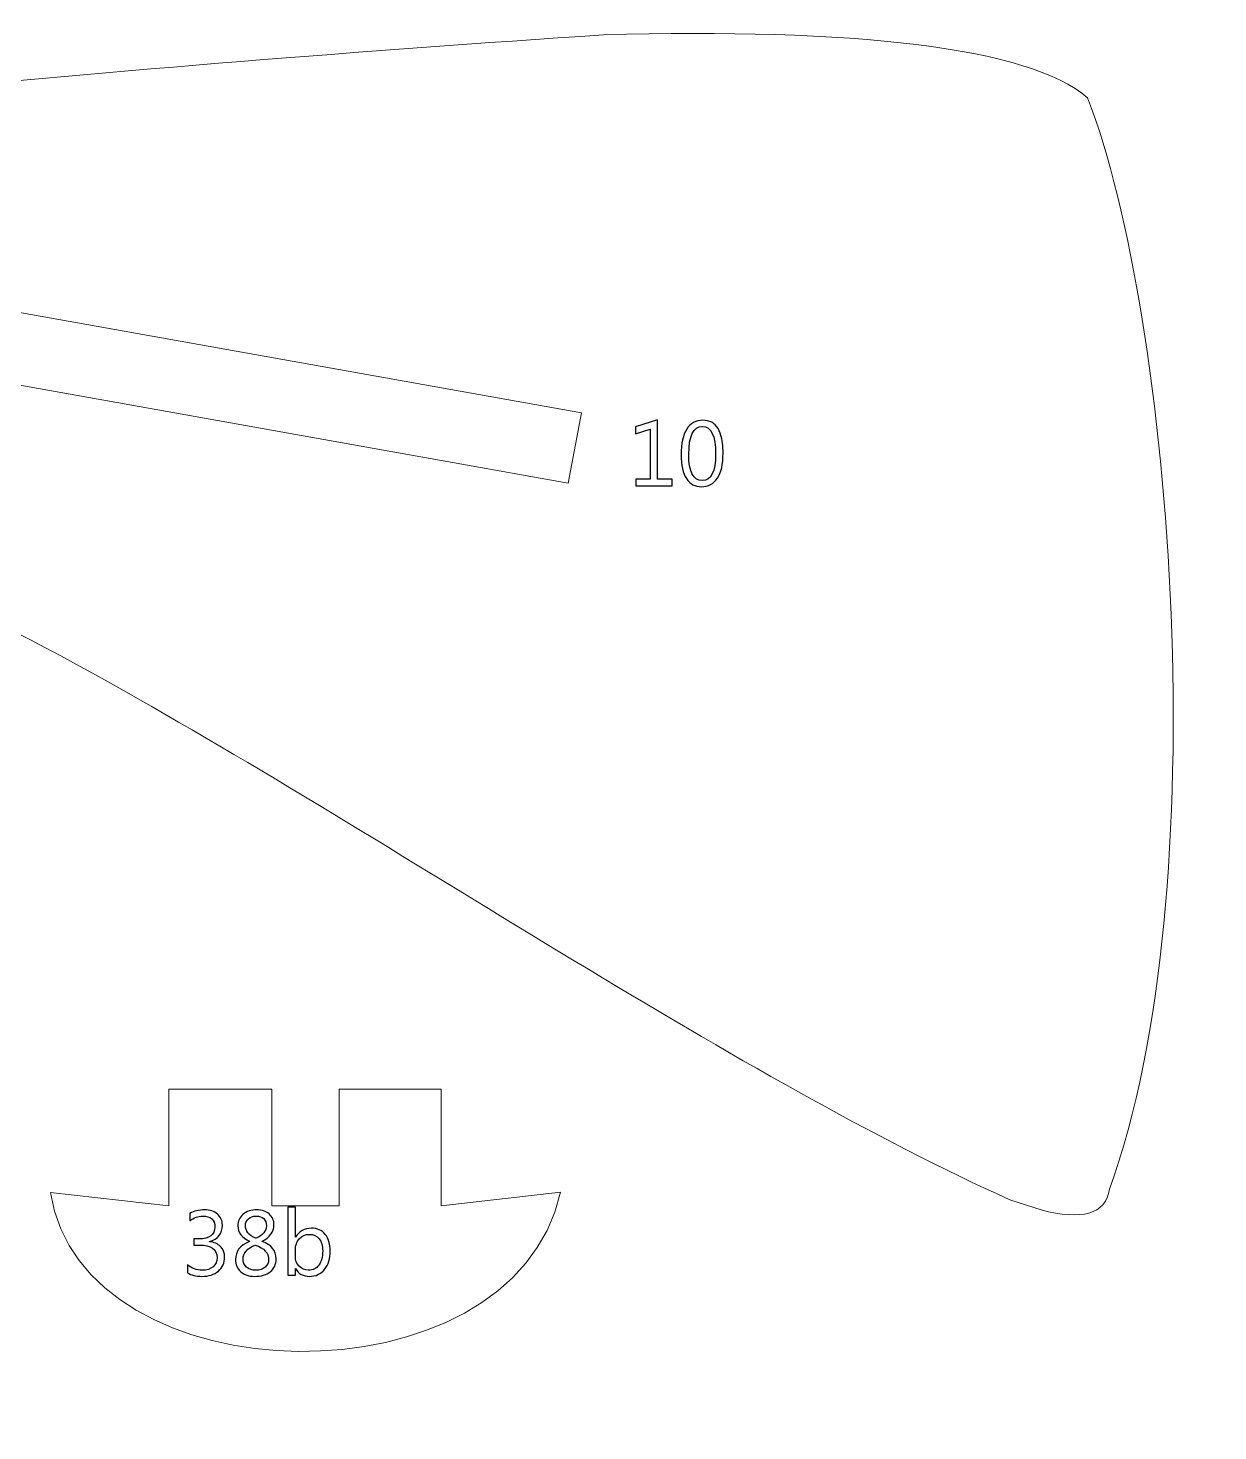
# Model space of a CAD drawing. Header units: centimetres. Extents: x -370 to 378, y -504 to 433.
# Drawn here: x 274 to 378.4, y 309.1 to 432.2 of the extents above; entities that cross this region are included whole.
import ezdxf

# ---------------------------------------------------------------- set-up
doc = ezdxf.new("R2010")
doc.units = ezdxf.units.CM
doc.header["$MEASUREMENT"] = 0
doc.layers.add('Camada 1', color=7, linetype='Continuous')
doc.layers.add('Camada 2', color=20, linetype='Continuous')

msp = doc.modelspace()

# ---------------------------------------------------------------- linework, layer by layer
at = {"layer": 'Camada 1', "lineweight": 9}
for points, knots in [([(366.99, 426.09), (361.81, 430.58), (346.19, 432.21), (324.47, 431.61), (324.47, 431.61), (281.87, 428.79), (239.95, 424.8), (198.89, 419.54), (198.89, 419.54), (188.78, 417.84), (183.09, 413.61), (183.67, 406.62), (183.67, 406.62), (184.46, 400.27), (191.67, 395.08), (199.01, 395.18), (199.01, 395.18), (227.79, 396.22), (252.51, 391.15), (282.39, 374.02), (282.39, 374.02), (307.67, 359.8), (336.56, 339.99), (360.15, 329.36), (360.15, 329.36), (360.15, 329.36), (362.92, 328.46), (362.92, 328.46), (362.92, 328.46), (366.46, 327.57), (368.53, 328.02), (368.91, 330.3), (368.91, 330.3), (378.43, 356.52), (374.45, 406.73), (366.99, 426.09)], [0, 0, 0, 0, 0.1, 0.1, 0.1, 0.1, 0.2, 0.2, 0.2, 0.2, 0.3, 0.3, 0.3, 0.3, 0.4, 0.4, 0.4, 0.4, 0.5, 0.5, 0.5, 0.5, 0.6, 0.6, 0.6, 0.6, 0.7, 0.7, 0.7, 0.7, 0.8, 0.8, 0.8, 0.8, 1, 1, 1, 1]), ([(322.54, 398.44), (322.54, 398.44), (321.38, 392.26), (321.38, 392.26), (321.38, 392.26), (321.38, 392.26), (250.11, 404.99), (250.11, 404.99), (250.11, 404.99), (250.11, 404.99), (251.22, 411.17), (251.22, 411.17), (251.22, 411.17), (251.22, 411.17), (322.54, 398.44), (322.54, 398.44)], [0, 0, 0, 0, 0.2, 0.2, 0.2, 0.2, 0.4, 0.4, 0.4, 0.4, 0.6, 0.6, 0.6, 0.6, 1, 1, 1, 1]), ([(216.72, 265.25), (216.72, 265.25), (230.12, 265.32), (230.12, 265.32), (230.12, 265.32), (230.12, 265.32), (230.1, 244.77), (230.1, 244.77), (230.1, 244.77), (230.1, 244.77), (236.36, 244.77), (236.36, 244.77), (236.36, 244.77), (236.36, 244.77), (236.37, 265.18), (236.37, 265.18), (236.37, 265.18), (236.37, 265.18), (256.21, 265.18), (256.21, 265.18), (256.21, 265.18), (256.21, 265.18), (256.21, 244.77), (256.21, 244.77), (256.21, 244.77), (256.21, 244.77), (262.44, 244.77), (262.44, 244.77), (262.44, 244.77), (262.44, 244.77), (262.45, 265.21), (262.45, 265.21), (262.45, 265.21), (262.45, 265.21), (282.35, 265.2), (282.35, 265.2), (282.35, 265.2), (282.35, 265.2), (282.3, 244.78), (282.3, 244.78), (282.3, 244.78), (282.3, 244.78), (288.63, 244.77), (288.63, 244.77), (288.63, 244.77), (288.63, 244.77), (288.65, 265.26), (288.65, 265.26), (288.65, 265.26), (288.65, 265.26), (308.48, 265.28), (308.48, 265.28), (308.48, 265.28), (308.48, 265.28), (308.48, 244.77), (308.48, 244.77), (308.48, 244.77), (308.48, 244.77), (314.69, 244.77), (314.69, 244.77), (314.69, 244.77), (314.69, 244.77), (314.79, 265.25), (314.79, 265.25), (314.79, 265.25), (314.79, 265.25), (334.83, 265.21), (334.83, 265.21), (334.83, 265.21), (334.83, 265.21), (334.89, 244.77), (334.89, 244.77), (334.89, 244.77), (334.89, 244.77), (341.06, 244.77), (341.06, 244.77), (341.06, 244.77), (341.06, 244.77), (341.09, 265.21), (341.09, 265.21), (341.09, 265.21), (341.09, 265.21), (366.92, 265.22), (366.92, 265.22), (366.92, 265.22), (366.92, 265.22), (366.97, 256.87), (366.97, 256.87), (366.97, 256.87), (366.97, 256.87), (360.75, 256.87), (360.75, 256.87), (360.75, 256.87), (360.75, 256.87), (360.75, 232.29), (360.75, 232.29), (360.75, 232.29), (360.75, 232.29), (366.96, 232.3), (366.96, 232.3), (366.96, 232.3), (366.96, 232.3), (366.96, 224.01), (366.96, 224.01), (366.96, 224.01), (366.96, 224.01), (210.2, 224.01), (210.2, 224.01), (210.2, 224.01), (210.2, 224.01), (210.19, 236.57), (210.19, 236.57), (210.19, 236.57), (210.19, 236.57), (189.14, 236.57), (189.14, 236.57), (189.14, 236.57), (185.92, 236.5), (184.44, 233.06), (184.41, 226.83), (184.41, 226.83), (184.67, 216.63), (178.68, 212.36), (173.82, 212.9), (173.82, 212.9), (173.82, 212.9), (176.7, 236.15), (176.7, 236.15), (176.7, 236.15), (176.7, 236.15), (170.54, 236.79), (170.54, 236.79), (170.54, 236.79), (170.54, 236.79), (168.49, 221.6), (168.49, 221.6), (168.49, 221.6), (168.49, 221.6), (4.29, 221.42), (4.29, 221.42), (4.29, 221.42), (4.29, 221.42), (4.29, 209.38), (4.29, 209.38), (4.29, 209.38), (4.29, 209.38), (-1.97, 209.37), (-1.97, 209.37), (-1.97, 209.37), (-1.97, 209.37), (-2.24, 168.07), (-2.24, 168.07), (-2.24, 168.07), (-2.24, 168.07), (-66.59, 160.86), (-66.59, 160.86), (-66.59, 160.86), (-66.59, 160.86), (-120.1, 160.89), (-120.1, 160.89), (-120.1, 160.89), (-122.91, 159.85), (-124.08, 157.5), (-123.29, 153.57), (-123.29, 153.57), (-123.29, 153.57), (-121.42, 147.7), (-121.42, 147.7), (-121.42, 147.7), (-119.66, 142.22), (-119.16, 139.07), (-123.56, 137.25), (-123.56, 137.25), (-123.56, 137.25), (-131.46, 134.3), (-131.46, 134.3), (-131.46, 134.3), (-142.33, 129.37), (-143.93, 118.84), (-139.19, 104.49), (-139.19, 104.49), (-136.72, 96.59), (-139.7, 91.08), (-144.31, 92.77), (-144.31, 92.77), (-144.31, 92.77), (-196.02, 110.18), (-196.02, 110.18), (-196.02, 110.18), (-194.83, 114.68), (-193.39, 119.17), (-191.72, 123.67), (-191.72, 123.67), (-191.72, 123.67), (-176.99, 117.36), (-176.99, 117.36), (-176.99, 117.36), (-176.99, 117.36), (-174.94, 123.3), (-174.94, 123.3), (-174.94, 123.3), (-174.94, 123.3), (-189.72, 129.6), (-189.72, 129.6), (-189.72, 129.6), (-187.47, 134.47), (-185.1, 139.22), (-182.61, 143.84), (-182.61, 143.84), (-182.61, 143.84), (-167.89, 135.79), (-167.89, 135.79), (-167.89, 135.79), (-167.89, 135.79), (-164.64, 141.09), (-164.64, 141.09), (-164.64, 141.09), (-164.64, 141.09), (-179.18, 149.21), (-179.18, 149.21), (-179.18, 149.21), (-176.8, 153.4), (-174.32, 157.38), (-171.69, 161.08), (-171.69, 161.08), (-171.69, 161.08), (-158.22, 152.02), (-158.22, 152.02), (-158.22, 152.02), (-158.22, 152.02), (-154.85, 157.14), (-154.85, 157.14), (-154.85, 157.14), (-154.85, 157.14), (-168.14, 166.2), (-168.14, 166.2), (-168.14, 166.2), (-165.27, 169.95), (-162.56, 173.78), (-160.03, 177.69), (-160.03, 177.69), (-160.03, 177.69), (-146.12, 169.01), (-146.12, 169.01), (-146.12, 169.01), (-146.12, 169.01), (-143.44, 174.44), (-143.44, 174.44), (-143.44, 174.44), (-143.44, 174.44), (-157.04, 183.25), (-157.04, 183.25), (-157.04, 183.25), (-151.69, 195.77), (-155.4, 206.05), (-170.3, 212.16), (-170.3, 212.16), (-196.33, 218.03), (-225.84, 215.09), (-252.77, 201.8), (-252.77, 201.8), (-272.12, 191.19), (-291.08, 177.8), (-311.37, 166), (-311.37, 166), (-321.66, 159.34), (-331.85, 153.37), (-342.74, 148.57), (-342.74, 148.57), (-346.86, 147.22), (-349.73, 146.71), (-351.28, 147.57), (-351.28, 147.57), (-360.97, 156.27), (-365.92, 177.16), (-365.13, 212.75), (-365.13, 212.75), (-363.04, 242.96), (-358.03, 262.69), (-349.49, 269.76), (-349.49, 269.76), (-341.69, 272.71), (-312.34, 273.16), (-268.24, 269.82), (-268.24, 269.82), (-238.22, 267.47), (-208.36, 264.64), (-178.6, 261.52), (-178.6, 261.52), (-161.15, 259.51), (-146.66, 274.84), (-133.66, 298.46), (-133.66, 298.46), (-137.93, 299.19), (-140.95, 302.51), (-141.33, 309.22), (-141.33, 309.22), (-141.25, 317.16), (-137.79, 321.12), (-131.21, 321.7), (-131.21, 321.7), (-128.46, 321.72), (-125.72, 321.69), (-122.98, 321.38), (-122.98, 321.38), (-119.25, 320.93), (-117.52, 322.57), (-117.64, 327.13), (-117.64, 327.13), (-117.64, 327.13), (-117.58, 336.15), (-117.58, 336.15), (-117.58, 336.15), (-117.58, 336.15), (-110.78, 336.15), (-110.78, 336.15), (-110.78, 336.15), (-110.78, 336.15), (-110.77, 349.14), (-110.77, 349.14), (-110.77, 349.14), (-110.77, 349.14), (-99.34, 349.13), (-99.34, 349.13), (-99.34, 349.13), (-99.34, 349.13), (-88.15, 362.88), (-88.15, 362.88), (-88.15, 362.88), (-88.15, 362.88), (-34.12, 362.87), (-34.12, 362.87), (-34.12, 362.87), (-34.12, 362.87), (-34.11, 340.51), (-34.11, 340.51), (-34.11, 340.51), (-34.11, 340.51), (-27.6, 340.51), (-27.6, 340.51), (-27.6, 340.51), (-27.6, 340.51), (-27.69, 325.72), (-27.69, 325.72), (-27.69, 325.72), (-27.87, 322.53), (-30.05, 321.13), (-33.36, 320.6), (-33.36, 320.6), (-33.36, 320.6), (-44.15, 320.59), (-44.15, 320.59), (-44.15, 320.59), (-44.15, 320.59), (-44.15, 311.19), (-44.15, 311.19), (-44.15, 311.19), (-44.15, 311.19), (-32.85, 311.19), (-32.85, 311.19), (-32.85, 311.19), (-18.57, 310.63), (-10.26, 308.44), (-6.27, 303.59), (-6.27, 303.59), (-3.71, 300.56), (-2.15, 297.2), (-2.03, 293.35), (-2.03, 293.35), (-2.03, 293.35), (-1.9, 274.86), (-1.9, 274.86), (-1.9, 274.86), (-1.9, 274.86), (4.41, 274.86), (4.41, 274.86), (4.41, 274.86), (4.41, 274.86), (4.43, 260.31), (4.43, 260.31), (4.43, 260.31), (4.43, 260.31), (175.04, 260.3), (175.04, 260.3), (175.04, 260.3), (175.04, 260.3), (175.02, 268.36), (175.02, 268.36), (175.02, 268.36), (179.18, 281.41), (183.27, 295.03), (187.51, 307.5), (187.51, 307.5), (189.37, 313.03), (192.54, 316.08), (197.01, 315.93), (197.01, 315.93), (202.87, 315.37), (206.19, 311.72), (207.98, 306.1), (207.98, 306.1), (211.36, 293.08), (213.79, 278.85), (216.72, 265.25)], [0, 0, 0, 0, 0.009804, 0.009804, 0.009804, 0.009804, 0.019608, 0.019608, 0.019608, 0.019608, 0.029412, 0.029412, 0.029412, 0.029412, 0.039216, 0.039216, 0.039216, 0.039216, 0.04902, 0.04902, 0.04902, 0.04902, 0.058824, 0.058824, 0.058824, 0.058824, 0.068627, 0.068627, 0.068627, 0.068627, 0.078431, 0.078431, 0.078431, 0.078431, 0.088235, 0.088235, 0.088235, 0.088235, 0.098039, 0.098039, 0.098039, 0.098039, 0.107843, 0.107843, 0.107843, 0.107843, 0.117647, 0.117647, 0.117647, 0.117647, 0.127451, 0.127451, 0.127451, 0.127451, 0.137255, 0.137255, 0.137255, 0.137255, 0.147059, 0.147059, 0.147059, 0.147059, 0.156863, 0.156863, 0.156863, 0.156863, 0.166667, 0.166667, 0.166667, 0.166667, 0.176471, 0.176471, 0.176471, 0.176471, 0.186275, 0.186275, 0.186275, 0.186275, 0.196078, 0.196078, 0.196078, 0.196078, 0.205882, 0.205882, 0.205882, 0.205882, 0.215686, 0.215686, 0.215686, 0.215686, 0.22549, 0.22549, 0.22549, 0.22549, 0.235294, 0.235294, 0.235294, 0.235294, 0.245098, 0.245098, 0.245098, 0.245098, 0.254902, 0.254902, 0.254902, 0.254902, 0.264706, 0.264706, 0.264706, 0.264706, 0.27451, 0.27451, 0.27451, 0.27451, 0.284314, 0.284314, 0.284314, 0.284314, 0.294118, 0.294118, 0.294118, 0.294118, 0.303922, 0.303922, 0.303922, 0.303922, 0.313725, 0.313725, 0.313725, 0.313726, 0.323529, 0.323529, 0.323529, 0.323529, 0.333333, 0.333333, 0.333333, 0.333333, 0.343137, 0.343137, 0.343137, 0.343137, 0.352941, 0.352941, 0.352941, 0.352941, 0.362745, 0.362745, 0.362745, 0.362745, 0.372549, 0.372549, 0.372549, 0.372549, 0.382353, 0.382353, 0.382353, 0.382353, 0.392157, 0.392157, 0.392157, 0.392157, 0.401961, 0.401961, 0.401961, 0.401961, 0.411765, 0.411765, 0.411765, 0.411765, 0.421569, 0.421569, 0.421569, 0.421569, 0.431373, 0.431373, 0.431373, 0.431373, 0.441176, 0.441176, 0.441176, 0.441176, 0.45098, 0.45098, 0.45098, 0.45098, 0.460784, 0.460784, 0.460784, 0.460784, 0.470588, 0.470588, 0.470588, 0.470588, 0.480392, 0.480392, 0.480392, 0.480392, 0.490196, 0.490196, 0.490196, 0.490196, 0.5, 0.5, 0.5, 0.5, 0.509804, 0.509804, 0.509804, 0.509804, 0.519608, 0.519608, 0.519608, 0.519608, 0.529412, 0.529412, 0.529412, 0.529412, 0.539216, 0.539216, 0.539216, 0.539216, 0.54902, 0.54902, 0.54902, 0.54902, 0.558824, 0.558824, 0.558824, 0.558824, 0.568627, 0.568627, 0.568627, 0.568627, 0.578431, 0.578431, 0.578431, 0.578431, 0.588235, 0.588235, 0.588235, 0.588235, 0.598039, 0.598039, 0.598039, 0.598039, 0.607843, 0.607843, 0.607843, 0.607843, 0.617647, 0.617647, 0.617647, 0.617647, 0.627451, 0.627451, 0.627451, 0.627451, 0.637255, 0.637255, 0.637255, 0.637255, 0.647059, 0.647059, 0.647059, 0.647059, 0.656863, 0.656863, 0.656863, 0.656863, 0.666667, 0.666667, 0.666667, 0.666667, 0.676471, 0.676471, 0.676471, 0.676471, 0.686275, 0.686275, 0.686275, 0.686275, 0.696078, 0.696078, 0.696078, 0.696078, 0.705882, 0.705882, 0.705882, 0.705882, 0.715686, 0.715686, 0.715686, 0.715686, 0.72549, 0.72549, 0.72549, 0.72549, 0.735294, 0.735294, 0.735294, 0.735294, 0.745098, 0.745098, 0.745098, 0.745098, 0.754902, 0.754902, 0.754902, 0.754902, 0.764706, 0.764706, 0.764706, 0.764706, 0.77451, 0.77451, 0.77451, 0.77451, 0.784314, 0.784314, 0.784314, 0.784314, 0.794118, 0.794118, 0.794118, 0.794118, 0.803922, 0.803922, 0.803922, 0.803922, 0.813725, 0.813725, 0.813725, 0.813726, 0.823529, 0.823529, 0.823529, 0.823529, 0.833333, 0.833333, 0.833333, 0.833333, 0.843137, 0.843137, 0.843137, 0.843137, 0.852941, 0.852941, 0.852941, 0.852941, 0.862745, 0.862745, 0.862745, 0.862745, 0.872549, 0.872549, 0.872549, 0.872549, 0.882353, 0.882353, 0.882353, 0.882353, 0.892157, 0.892157, 0.892157, 0.892157, 0.901961, 0.901961, 0.901961, 0.901961, 0.911765, 0.911765, 0.911765, 0.911765, 0.921569, 0.921569, 0.921569, 0.921569, 0.931373, 0.931373, 0.931373, 0.931373, 0.941176, 0.941176, 0.941176, 0.941176, 0.95098, 0.95098, 0.95098, 0.95098, 0.960784, 0.960784, 0.960784, 0.960784, 0.970588, 0.970588, 0.970588, 0.970588, 0.980392, 0.980392, 0.980392, 0.980392, 1, 1, 1, 1]), ([(286.33, 339.05), (286.33, 339.05), (295.35, 339.05), (295.35, 339.05), (295.35, 339.05), (295.35, 339.05), (295.35, 328.82), (295.35, 328.82), (295.35, 328.82), (295.35, 328.82), (301.27, 328.82), (301.27, 328.82), (301.27, 328.82), (301.27, 328.82), (301.27, 339.05), (301.27, 339.05), (301.27, 339.05), (301.27, 339.05), (310.24, 339.05), (310.24, 339.05), (310.24, 339.05), (310.24, 339.05), (310.24, 328.82), (310.24, 328.82), (310.24, 328.82), (310.24, 328.82), (320.71, 330.01), (320.71, 330.01), (320.71, 330.01), (316.4, 310.91), (278.59, 311.89), (275.94, 329.99), (275.94, 329.99), (275.94, 329.99), (286.33, 328.82), (286.33, 328.82), (286.33, 328.82), (286.33, 328.82), (286.33, 339.05), (286.33, 339.05)], [0, 0, 0, 0, 0.090909, 0.090909, 0.090909, 0.090909, 0.181818, 0.181818, 0.181818, 0.181818, 0.272727, 0.272727, 0.272727, 0.272727, 0.363636, 0.363636, 0.363636, 0.363636, 0.454545, 0.454545, 0.454545, 0.454545, 0.545455, 0.545455, 0.545455, 0.545455, 0.636364, 0.636364, 0.636364, 0.636364, 0.727273, 0.727273, 0.727273, 0.727273, 0.818182, 0.818182, 0.818182, 0.818182, 1, 1, 1, 1])]:
    msp.add_open_spline(points, degree=3, knots=knots, dxfattribs=at)
at = {"layer": 'Camada 2'}
for points, knots in [([(330.51, 392.03), (330.51, 392.03), (327.31, 392.03), (327.31, 392.03), (327.31, 392.03), (327.31, 392.03), (327.31, 392.6), (327.31, 392.6), (327.31, 392.6), (327.31, 392.6), (328.59, 392.6), (328.59, 392.6), (328.59, 392.6), (328.59, 392.6), (328.59, 396.99), (328.59, 396.99), (328.59, 396.99), (328.59, 396.99), (327.28, 396.6), (327.28, 396.6), (327.28, 396.6), (327.28, 396.6), (327.28, 397.21), (327.28, 397.21), (327.28, 397.21), (327.28, 397.21), (329.23, 397.81), (329.23, 397.81), (329.23, 397.81), (329.23, 397.81), (329.23, 392.6), (329.23, 392.6), (329.23, 392.6), (329.23, 392.6), (330.51, 392.6), (330.51, 392.6), (330.51, 392.6), (330.51, 392.6), (330.51, 392.03), (330.51, 392.03)], [0, 0, 0, 0, 0.090909, 0.090909, 0.090909, 0.090909, 0.181818, 0.181818, 0.181818, 0.181818, 0.272727, 0.272727, 0.272727, 0.272727, 0.363636, 0.363636, 0.363636, 0.363636, 0.454545, 0.454545, 0.454545, 0.454545, 0.545455, 0.545455, 0.545455, 0.545455, 0.636364, 0.636364, 0.636364, 0.636364, 0.727273, 0.727273, 0.727273, 0.727273, 0.818182, 0.818182, 0.818182, 0.818182, 1, 1, 1, 1]), ([(333.08, 391.94), (332.52, 391.94), (332.09, 392.18), (331.77, 392.66), (331.77, 392.66), (331.46, 393.14), (331.3, 393.83), (331.3, 394.74), (331.3, 394.74), (331.3, 395.74), (331.47, 396.49), (331.79, 397.01), (331.79, 397.01), (332.12, 397.52), (332.59, 397.78), (333.21, 397.78), (333.21, 397.78), (334.39, 397.78), (334.98, 396.81), (334.98, 394.88), (334.98, 394.88), (334.98, 393.92), (334.82, 393.2), (334.48, 392.69), (334.48, 392.69), (334.15, 392.19), (333.68, 391.94), (333.08, 391.94)], [0, 0, 0, 0, 0.125, 0.125, 0.125, 0.125, 0.25, 0.25, 0.25, 0.25, 0.375, 0.375, 0.375, 0.375, 0.5, 0.5, 0.5, 0.5, 0.625, 0.625, 0.625, 0.625, 0.75, 0.75, 0.75, 0.75, 1, 1, 1, 1]), ([(333.17, 397.23), (332.37, 397.23), (331.97, 396.41), (331.97, 394.77), (331.97, 394.77), (331.97, 393.24), (332.36, 392.48), (333.15, 392.48), (333.15, 392.48), (333.93, 392.48), (334.32, 393.26), (334.32, 394.81), (334.32, 394.81), (334.32, 396.42), (333.94, 397.23), (333.17, 397.23)], [0, 0, 0, 0, 0.2, 0.2, 0.2, 0.2, 0.4, 0.4, 0.4, 0.4, 0.6, 0.6, 0.6, 0.6, 1, 1, 1, 1]), ([(287.95, 322.94), (287.95, 322.94), (287.95, 323.63), (287.95, 323.63), (287.95, 323.63), (288.33, 323.33), (288.77, 323.17), (289.26, 323.17), (289.26, 323.17), (289.65, 323.17), (289.97, 323.27), (290.2, 323.47), (290.2, 323.47), (290.44, 323.67), (290.55, 323.93), (290.55, 324.27), (290.55, 324.27), (290.55, 325.01), (290.03, 325.38), (288.98, 325.38), (288.98, 325.38), (288.98, 325.38), (288.51, 325.38), (288.51, 325.38), (288.51, 325.38), (288.51, 325.38), (288.51, 325.92), (288.51, 325.92), (288.51, 325.92), (288.51, 325.92), (288.96, 325.92), (288.96, 325.92), (288.96, 325.92), (289.89, 325.92), (290.36, 326.27), (290.36, 326.96), (290.36, 326.96), (290.36, 327.6), (290, 327.92), (289.29, 327.92), (289.29, 327.92), (288.89, 327.92), (288.52, 327.79), (288.17, 327.52), (288.17, 327.52), (288.17, 327.52), (288.17, 328.15), (288.17, 328.15), (288.17, 328.15), (288.53, 328.36), (288.96, 328.47), (289.45, 328.47), (289.45, 328.47), (289.93, 328.47), (290.31, 328.35), (290.59, 328.09), (290.59, 328.09), (290.88, 327.84), (291.02, 327.52), (291.02, 327.13), (291.02, 327.13), (291.02, 326.38), (290.64, 325.9), (289.89, 325.69), (289.89, 325.69), (289.89, 325.69), (289.89, 325.67), (289.89, 325.67), (289.89, 325.67), (290.29, 325.64), (290.62, 325.49), (290.86, 325.25), (290.86, 325.25), (291.1, 325), (291.22, 324.69), (291.22, 324.33), (291.22, 324.33), (291.22, 323.82), (291.03, 323.41), (290.67, 323.1), (290.67, 323.1), (290.31, 322.79), (289.83, 322.63), (289.23, 322.63), (289.23, 322.63), (288.69, 322.63), (288.27, 322.74), (287.95, 322.94)], [0, 0, 0, 0, 0.043478, 0.043478, 0.043478, 0.043478, 0.086957, 0.086957, 0.086957, 0.086957, 0.130435, 0.130435, 0.130435, 0.130435, 0.173913, 0.173913, 0.173913, 0.173913, 0.217391, 0.217391, 0.217391, 0.217391, 0.26087, 0.26087, 0.26087, 0.26087, 0.304348, 0.304348, 0.304348, 0.304348, 0.347826, 0.347826, 0.347826, 0.347826, 0.391304, 0.391304, 0.391304, 0.391304, 0.434783, 0.434783, 0.434783, 0.434783, 0.478261, 0.478261, 0.478261, 0.478261, 0.521739, 0.521739, 0.521739, 0.521739, 0.565217, 0.565217, 0.565217, 0.565217, 0.608696, 0.608696, 0.608696, 0.608696, 0.652174, 0.652174, 0.652174, 0.652174, 0.695652, 0.695652, 0.695652, 0.695652, 0.73913, 0.73913, 0.73913, 0.73913, 0.782609, 0.782609, 0.782609, 0.782609, 0.826087, 0.826087, 0.826087, 0.826087, 0.869565, 0.869565, 0.869565, 0.869565, 0.913043, 0.913043, 0.913043, 0.913043, 1, 1, 1, 1]), ([(293.39, 325.69), (293.39, 325.69), (293.39, 325.71), (293.39, 325.71), (293.39, 325.71), (292.72, 326.02), (292.38, 326.48), (292.38, 327.08), (292.38, 327.08), (292.38, 327.48), (292.53, 327.82), (292.84, 328.08), (292.84, 328.08), (293.15, 328.34), (293.55, 328.47), (294.04, 328.47), (294.04, 328.47), (294.48, 328.47), (294.84, 328.35), (295.13, 328.11), (295.13, 328.11), (295.41, 327.86), (295.55, 327.55), (295.55, 327.16), (295.55, 327.16), (295.55, 326.54), (295.2, 326.05), (294.51, 325.71), (294.51, 325.71), (294.51, 325.71), (294.51, 325.69), (294.51, 325.69), (294.51, 325.69), (295.33, 325.4), (295.74, 324.89), (295.74, 324.16), (295.74, 324.16), (295.74, 323.69), (295.57, 323.32), (295.24, 323.05), (295.24, 323.05), (294.9, 322.77), (294.43, 322.63), (293.84, 322.63), (293.84, 322.63), (293.35, 322.63), (292.96, 322.77), (292.64, 323.04), (292.64, 323.04), (292.33, 323.32), (292.17, 323.67), (292.17, 324.11), (292.17, 324.11), (292.17, 324.83), (292.58, 325.36), (293.39, 325.69)], [0, 0, 0, 0, 0.066667, 0.066667, 0.066667, 0.066667, 0.133333, 0.133333, 0.133333, 0.133333, 0.2, 0.2, 0.2, 0.2, 0.266667, 0.266667, 0.266667, 0.266667, 0.333333, 0.333333, 0.333333, 0.333333, 0.4, 0.4, 0.4, 0.4, 0.466667, 0.466667, 0.466667, 0.466667, 0.533333, 0.533333, 0.533333, 0.533333, 0.6, 0.6, 0.6, 0.6, 0.666667, 0.666667, 0.666667, 0.666667, 0.733333, 0.733333, 0.733333, 0.733333, 0.8, 0.8, 0.8, 0.8, 0.866667, 0.866667, 0.866667, 0.866667, 1, 1, 1, 1]), ([(294.89, 327.08), (294.89, 327.34), (294.81, 327.55), (294.65, 327.7), (294.65, 327.7), (294.49, 327.85), (294.26, 327.92), (293.98, 327.92), (293.98, 327.92), (293.72, 327.92), (293.49, 327.85), (293.31, 327.69), (293.31, 327.69), (293.13, 327.53), (293.04, 327.33), (293.04, 327.09), (293.04, 327.09), (293.04, 326.6), (293.34, 326.23), (293.96, 325.98), (293.96, 325.98), (294.58, 326.24), (294.89, 326.6), (294.89, 327.08)], [0, 0, 0, 0, 0.142857, 0.142857, 0.142857, 0.142857, 0.285714, 0.285714, 0.285714, 0.285714, 0.428571, 0.428571, 0.428571, 0.428571, 0.571429, 0.571429, 0.571429, 0.571429, 0.714286, 0.714286, 0.714286, 0.714286, 1, 1, 1, 1]), ([(297.44, 323.31), (297.44, 323.31), (297.43, 323.31), (297.43, 323.31), (297.43, 323.31), (297.43, 323.31), (297.43, 322.73), (297.43, 322.73), (297.43, 322.73), (297.43, 322.73), (296.78, 322.73), (296.78, 322.73), (296.78, 322.73), (296.78, 322.73), (296.78, 328.7), (296.78, 328.7), (296.78, 328.7), (296.78, 328.7), (297.43, 328.7), (297.43, 328.7), (297.43, 328.7), (297.43, 328.7), (297.43, 326.06), (297.43, 326.06), (297.43, 326.06), (297.43, 326.06), (297.44, 326.06), (297.44, 326.06), (297.44, 326.06), (297.76, 326.59), (298.22, 326.86), (298.84, 326.86), (298.84, 326.86), (299.35, 326.86), (299.76, 326.68), (300.05, 326.32), (300.05, 326.32), (300.34, 325.96), (300.49, 325.47), (300.49, 324.86), (300.49, 324.86), (300.49, 324.19), (300.33, 323.65), (300, 323.24), (300, 323.24), (299.67, 322.84), (299.22, 322.63), (298.65, 322.63), (298.65, 322.63), (298.12, 322.63), (297.71, 322.86), (297.44, 323.31)], [0, 0, 0, 0, 0.071429, 0.071429, 0.071429, 0.071429, 0.142857, 0.142857, 0.142857, 0.142857, 0.214286, 0.214286, 0.214286, 0.214286, 0.285714, 0.285714, 0.285714, 0.285714, 0.357143, 0.357143, 0.357143, 0.357143, 0.428571, 0.428571, 0.428571, 0.428571, 0.5, 0.5, 0.5, 0.5, 0.571429, 0.571429, 0.571429, 0.571429, 0.642857, 0.642857, 0.642857, 0.642857, 0.714286, 0.714286, 0.714286, 0.714286, 0.785714, 0.785714, 0.785714, 0.785714, 0.857143, 0.857143, 0.857143, 0.857143, 1, 1, 1, 1]), ([(293.91, 325.38), (293.2, 325.1), (292.84, 324.68), (292.84, 324.14), (292.84, 324.14), (292.84, 323.85), (292.94, 323.62), (293.15, 323.44), (293.15, 323.44), (293.36, 323.26), (293.63, 323.17), (293.97, 323.17), (293.97, 323.17), (294.3, 323.17), (294.56, 323.26), (294.77, 323.44), (294.77, 323.44), (294.97, 323.62), (295.08, 323.84), (295.08, 324.11), (295.08, 324.11), (295.08, 324.68), (294.69, 325.1), (293.91, 325.38)], [0, 0, 0, 0, 0.142857, 0.142857, 0.142857, 0.142857, 0.285714, 0.285714, 0.285714, 0.285714, 0.428571, 0.428571, 0.428571, 0.428571, 0.571429, 0.571429, 0.571429, 0.571429, 0.714286, 0.714286, 0.714286, 0.714286, 1, 1, 1, 1]), ([(297.43, 324.94), (297.43, 324.94), (297.43, 324.38), (297.43, 324.38), (297.43, 324.38), (297.43, 324.04), (297.53, 323.76), (297.75, 323.52), (297.75, 323.52), (297.97, 323.29), (298.24, 323.17), (298.58, 323.17), (298.58, 323.17), (298.97, 323.17), (299.27, 323.32), (299.5, 323.62), (299.5, 323.62), (299.72, 323.92), (299.83, 324.34), (299.83, 324.88), (299.83, 324.88), (299.83, 325.33), (299.72, 325.68), (299.52, 325.94), (299.52, 325.94), (299.31, 326.19), (299.03, 326.32), (298.67, 326.32), (298.67, 326.32), (298.3, 326.32), (298, 326.19), (297.77, 325.93), (297.77, 325.93), (297.54, 325.66), (297.43, 325.33), (297.43, 324.94)], [0, 0, 0, 0, 0.1, 0.1, 0.1, 0.1, 0.2, 0.2, 0.2, 0.2, 0.3, 0.3, 0.3, 0.3, 0.4, 0.4, 0.4, 0.4, 0.5, 0.5, 0.5, 0.5, 0.6, 0.6, 0.6, 0.6, 0.7, 0.7, 0.7, 0.7, 0.8, 0.8, 0.8, 0.8, 1, 1, 1, 1])]:
    msp.add_open_spline(points, degree=3, knots=knots, dxfattribs=at)
at = {"layer": 'Camada 2', "lineweight": 9}
for points, knots in [([(330.51, 392.03), (330.51, 392.03), (327.31, 392.03), (327.31, 392.03), (327.31, 392.03), (327.31, 392.03), (327.31, 392.6), (327.31, 392.6), (327.31, 392.6), (327.31, 392.6), (328.59, 392.6), (328.59, 392.6), (328.59, 392.6), (328.59, 392.6), (328.59, 396.99), (328.59, 396.99), (328.59, 396.99), (328.59, 396.99), (327.28, 396.6), (327.28, 396.6), (327.28, 396.6), (327.28, 396.6), (327.28, 397.21), (327.28, 397.21), (327.28, 397.21), (327.28, 397.21), (329.23, 397.81), (329.23, 397.81), (329.23, 397.81), (329.23, 397.81), (329.23, 392.6), (329.23, 392.6), (329.23, 392.6), (329.23, 392.6), (330.51, 392.6), (330.51, 392.6), (330.51, 392.6), (330.51, 392.6), (330.51, 392.03), (330.51, 392.03)], [0, 0, 0, 0, 0.090909, 0.090909, 0.090909, 0.090909, 0.181818, 0.181818, 0.181818, 0.181818, 0.272727, 0.272727, 0.272727, 0.272727, 0.363636, 0.363636, 0.363636, 0.363636, 0.454545, 0.454545, 0.454545, 0.454545, 0.545455, 0.545455, 0.545455, 0.545455, 0.636364, 0.636364, 0.636364, 0.636364, 0.727273, 0.727273, 0.727273, 0.727273, 0.818182, 0.818182, 0.818182, 0.818182, 1, 1, 1, 1]), ([(333.08, 391.94), (332.52, 391.94), (332.09, 392.18), (331.77, 392.66), (331.77, 392.66), (331.46, 393.14), (331.3, 393.83), (331.3, 394.74), (331.3, 394.74), (331.3, 395.74), (331.47, 396.49), (331.79, 397.01), (331.79, 397.01), (332.12, 397.52), (332.59, 397.78), (333.21, 397.78), (333.21, 397.78), (334.39, 397.78), (334.98, 396.81), (334.98, 394.88), (334.98, 394.88), (334.98, 393.92), (334.82, 393.2), (334.48, 392.69), (334.48, 392.69), (334.15, 392.19), (333.68, 391.94), (333.08, 391.94)], [0, 0, 0, 0, 0.125, 0.125, 0.125, 0.125, 0.25, 0.25, 0.25, 0.25, 0.375, 0.375, 0.375, 0.375, 0.5, 0.5, 0.5, 0.5, 0.625, 0.625, 0.625, 0.625, 0.75, 0.75, 0.75, 0.75, 1, 1, 1, 1]), ([(333.17, 397.23), (332.37, 397.23), (331.97, 396.41), (331.97, 394.77), (331.97, 394.77), (331.97, 393.24), (332.36, 392.48), (333.15, 392.48), (333.15, 392.48), (333.93, 392.48), (334.32, 393.26), (334.32, 394.81), (334.32, 394.81), (334.32, 396.42), (333.94, 397.23), (333.17, 397.23)], [0, 0, 0, 0, 0.2, 0.2, 0.2, 0.2, 0.4, 0.4, 0.4, 0.4, 0.6, 0.6, 0.6, 0.6, 1, 1, 1, 1]), ([(287.95, 322.94), (287.95, 322.94), (287.95, 323.63), (287.95, 323.63), (287.95, 323.63), (288.33, 323.33), (288.77, 323.17), (289.26, 323.17), (289.26, 323.17), (289.65, 323.17), (289.97, 323.27), (290.2, 323.47), (290.2, 323.47), (290.44, 323.67), (290.55, 323.93), (290.55, 324.27), (290.55, 324.27), (290.55, 325.01), (290.03, 325.38), (288.98, 325.38), (288.98, 325.38), (288.98, 325.38), (288.51, 325.38), (288.51, 325.38), (288.51, 325.38), (288.51, 325.38), (288.51, 325.92), (288.51, 325.92), (288.51, 325.92), (288.51, 325.92), (288.96, 325.92), (288.96, 325.92), (288.96, 325.92), (289.89, 325.92), (290.36, 326.27), (290.36, 326.96), (290.36, 326.96), (290.36, 327.6), (290, 327.92), (289.29, 327.92), (289.29, 327.92), (288.89, 327.92), (288.52, 327.79), (288.17, 327.52), (288.17, 327.52), (288.17, 327.52), (288.17, 328.15), (288.17, 328.15), (288.17, 328.15), (288.53, 328.36), (288.96, 328.47), (289.45, 328.47), (289.45, 328.47), (289.93, 328.47), (290.31, 328.35), (290.59, 328.09), (290.59, 328.09), (290.88, 327.84), (291.02, 327.52), (291.02, 327.13), (291.02, 327.13), (291.02, 326.38), (290.64, 325.9), (289.89, 325.69), (289.89, 325.69), (289.89, 325.69), (289.89, 325.67), (289.89, 325.67), (289.89, 325.67), (290.29, 325.64), (290.62, 325.49), (290.86, 325.25), (290.86, 325.25), (291.1, 325), (291.22, 324.69), (291.22, 324.33), (291.22, 324.33), (291.22, 323.82), (291.03, 323.41), (290.67, 323.1), (290.67, 323.1), (290.31, 322.79), (289.83, 322.63), (289.23, 322.63), (289.23, 322.63), (288.69, 322.63), (288.27, 322.74), (287.95, 322.94)], [0, 0, 0, 0, 0.043478, 0.043478, 0.043478, 0.043478, 0.086957, 0.086957, 0.086957, 0.086957, 0.130435, 0.130435, 0.130435, 0.130435, 0.173913, 0.173913, 0.173913, 0.173913, 0.217391, 0.217391, 0.217391, 0.217391, 0.26087, 0.26087, 0.26087, 0.26087, 0.304348, 0.304348, 0.304348, 0.304348, 0.347826, 0.347826, 0.347826, 0.347826, 0.391304, 0.391304, 0.391304, 0.391304, 0.434783, 0.434783, 0.434783, 0.434783, 0.478261, 0.478261, 0.478261, 0.478261, 0.521739, 0.521739, 0.521739, 0.521739, 0.565217, 0.565217, 0.565217, 0.565217, 0.608696, 0.608696, 0.608696, 0.608696, 0.652174, 0.652174, 0.652174, 0.652174, 0.695652, 0.695652, 0.695652, 0.695652, 0.73913, 0.73913, 0.73913, 0.73913, 0.782609, 0.782609, 0.782609, 0.782609, 0.826087, 0.826087, 0.826087, 0.826087, 0.869565, 0.869565, 0.869565, 0.869565, 0.913043, 0.913043, 0.913043, 0.913043, 1, 1, 1, 1]), ([(293.39, 325.69), (293.39, 325.69), (293.39, 325.71), (293.39, 325.71), (293.39, 325.71), (292.72, 326.02), (292.38, 326.48), (292.38, 327.08), (292.38, 327.08), (292.38, 327.48), (292.53, 327.82), (292.84, 328.08), (292.84, 328.08), (293.15, 328.34), (293.55, 328.47), (294.04, 328.47), (294.04, 328.47), (294.48, 328.47), (294.84, 328.35), (295.13, 328.11), (295.13, 328.11), (295.41, 327.86), (295.55, 327.55), (295.55, 327.16), (295.55, 327.16), (295.55, 326.54), (295.2, 326.05), (294.51, 325.71), (294.51, 325.71), (294.51, 325.71), (294.51, 325.69), (294.51, 325.69), (294.51, 325.69), (295.33, 325.4), (295.74, 324.89), (295.74, 324.16), (295.74, 324.16), (295.74, 323.69), (295.57, 323.32), (295.24, 323.05), (295.24, 323.05), (294.9, 322.77), (294.43, 322.63), (293.84, 322.63), (293.84, 322.63), (293.35, 322.63), (292.96, 322.77), (292.64, 323.04), (292.64, 323.04), (292.33, 323.32), (292.17, 323.67), (292.17, 324.11), (292.17, 324.11), (292.17, 324.83), (292.58, 325.36), (293.39, 325.69)], [0, 0, 0, 0, 0.066667, 0.066667, 0.066667, 0.066667, 0.133333, 0.133333, 0.133333, 0.133333, 0.2, 0.2, 0.2, 0.2, 0.266667, 0.266667, 0.266667, 0.266667, 0.333333, 0.333333, 0.333333, 0.333333, 0.4, 0.4, 0.4, 0.4, 0.466667, 0.466667, 0.466667, 0.466667, 0.533333, 0.533333, 0.533333, 0.533333, 0.6, 0.6, 0.6, 0.6, 0.666667, 0.666667, 0.666667, 0.666667, 0.733333, 0.733333, 0.733333, 0.733333, 0.8, 0.8, 0.8, 0.8, 0.866667, 0.866667, 0.866667, 0.866667, 1, 1, 1, 1]), ([(294.89, 327.08), (294.89, 327.34), (294.81, 327.55), (294.65, 327.7), (294.65, 327.7), (294.49, 327.85), (294.26, 327.92), (293.98, 327.92), (293.98, 327.92), (293.72, 327.92), (293.49, 327.85), (293.31, 327.69), (293.31, 327.69), (293.13, 327.53), (293.04, 327.33), (293.04, 327.09), (293.04, 327.09), (293.04, 326.6), (293.34, 326.23), (293.96, 325.98), (293.96, 325.98), (294.58, 326.24), (294.89, 326.6), (294.89, 327.08)], [0, 0, 0, 0, 0.142857, 0.142857, 0.142857, 0.142857, 0.285714, 0.285714, 0.285714, 0.285714, 0.428571, 0.428571, 0.428571, 0.428571, 0.571429, 0.571429, 0.571429, 0.571429, 0.714286, 0.714286, 0.714286, 0.714286, 1, 1, 1, 1]), ([(297.44, 323.31), (297.44, 323.31), (297.43, 323.31), (297.43, 323.31), (297.43, 323.31), (297.43, 323.31), (297.43, 322.73), (297.43, 322.73), (297.43, 322.73), (297.43, 322.73), (296.78, 322.73), (296.78, 322.73), (296.78, 322.73), (296.78, 322.73), (296.78, 328.7), (296.78, 328.7), (296.78, 328.7), (296.78, 328.7), (297.43, 328.7), (297.43, 328.7), (297.43, 328.7), (297.43, 328.7), (297.43, 326.06), (297.43, 326.06), (297.43, 326.06), (297.43, 326.06), (297.44, 326.06), (297.44, 326.06), (297.44, 326.06), (297.76, 326.59), (298.22, 326.86), (298.84, 326.86), (298.84, 326.86), (299.35, 326.86), (299.76, 326.68), (300.05, 326.32), (300.05, 326.32), (300.34, 325.96), (300.49, 325.47), (300.49, 324.86), (300.49, 324.86), (300.49, 324.19), (300.33, 323.65), (300, 323.24), (300, 323.24), (299.67, 322.84), (299.22, 322.63), (298.65, 322.63), (298.65, 322.63), (298.12, 322.63), (297.71, 322.86), (297.44, 323.31)], [0, 0, 0, 0, 0.071429, 0.071429, 0.071429, 0.071429, 0.142857, 0.142857, 0.142857, 0.142857, 0.214286, 0.214286, 0.214286, 0.214286, 0.285714, 0.285714, 0.285714, 0.285714, 0.357143, 0.357143, 0.357143, 0.357143, 0.428571, 0.428571, 0.428571, 0.428571, 0.5, 0.5, 0.5, 0.5, 0.571429, 0.571429, 0.571429, 0.571429, 0.642857, 0.642857, 0.642857, 0.642857, 0.714286, 0.714286, 0.714286, 0.714286, 0.785714, 0.785714, 0.785714, 0.785714, 0.857143, 0.857143, 0.857143, 0.857143, 1, 1, 1, 1]), ([(293.91, 325.38), (293.2, 325.1), (292.84, 324.68), (292.84, 324.14), (292.84, 324.14), (292.84, 323.85), (292.94, 323.62), (293.15, 323.44), (293.15, 323.44), (293.36, 323.26), (293.63, 323.17), (293.97, 323.17), (293.97, 323.17), (294.3, 323.17), (294.56, 323.26), (294.77, 323.44), (294.77, 323.44), (294.97, 323.62), (295.08, 323.84), (295.08, 324.11), (295.08, 324.11), (295.08, 324.68), (294.69, 325.1), (293.91, 325.38)], [0, 0, 0, 0, 0.142857, 0.142857, 0.142857, 0.142857, 0.285714, 0.285714, 0.285714, 0.285714, 0.428571, 0.428571, 0.428571, 0.428571, 0.571429, 0.571429, 0.571429, 0.571429, 0.714286, 0.714286, 0.714286, 0.714286, 1, 1, 1, 1]), ([(297.43, 324.94), (297.43, 324.94), (297.43, 324.38), (297.43, 324.38), (297.43, 324.38), (297.43, 324.04), (297.53, 323.76), (297.75, 323.52), (297.75, 323.52), (297.97, 323.29), (298.24, 323.17), (298.58, 323.17), (298.58, 323.17), (298.97, 323.17), (299.27, 323.32), (299.5, 323.62), (299.5, 323.62), (299.72, 323.92), (299.83, 324.34), (299.83, 324.88), (299.83, 324.88), (299.83, 325.33), (299.72, 325.68), (299.52, 325.94), (299.52, 325.94), (299.31, 326.19), (299.03, 326.32), (298.67, 326.32), (298.67, 326.32), (298.3, 326.32), (298, 326.19), (297.77, 325.93), (297.77, 325.93), (297.54, 325.66), (297.43, 325.33), (297.43, 324.94)], [0, 0, 0, 0, 0.1, 0.1, 0.1, 0.1, 0.2, 0.2, 0.2, 0.2, 0.3, 0.3, 0.3, 0.3, 0.4, 0.4, 0.4, 0.4, 0.5, 0.5, 0.5, 0.5, 0.6, 0.6, 0.6, 0.6, 0.7, 0.7, 0.7, 0.7, 0.8, 0.8, 0.8, 0.8, 1, 1, 1, 1])]:
    msp.add_open_spline(points, degree=3, knots=knots, dxfattribs=at)

doc.saveas('drawing.dxf')
